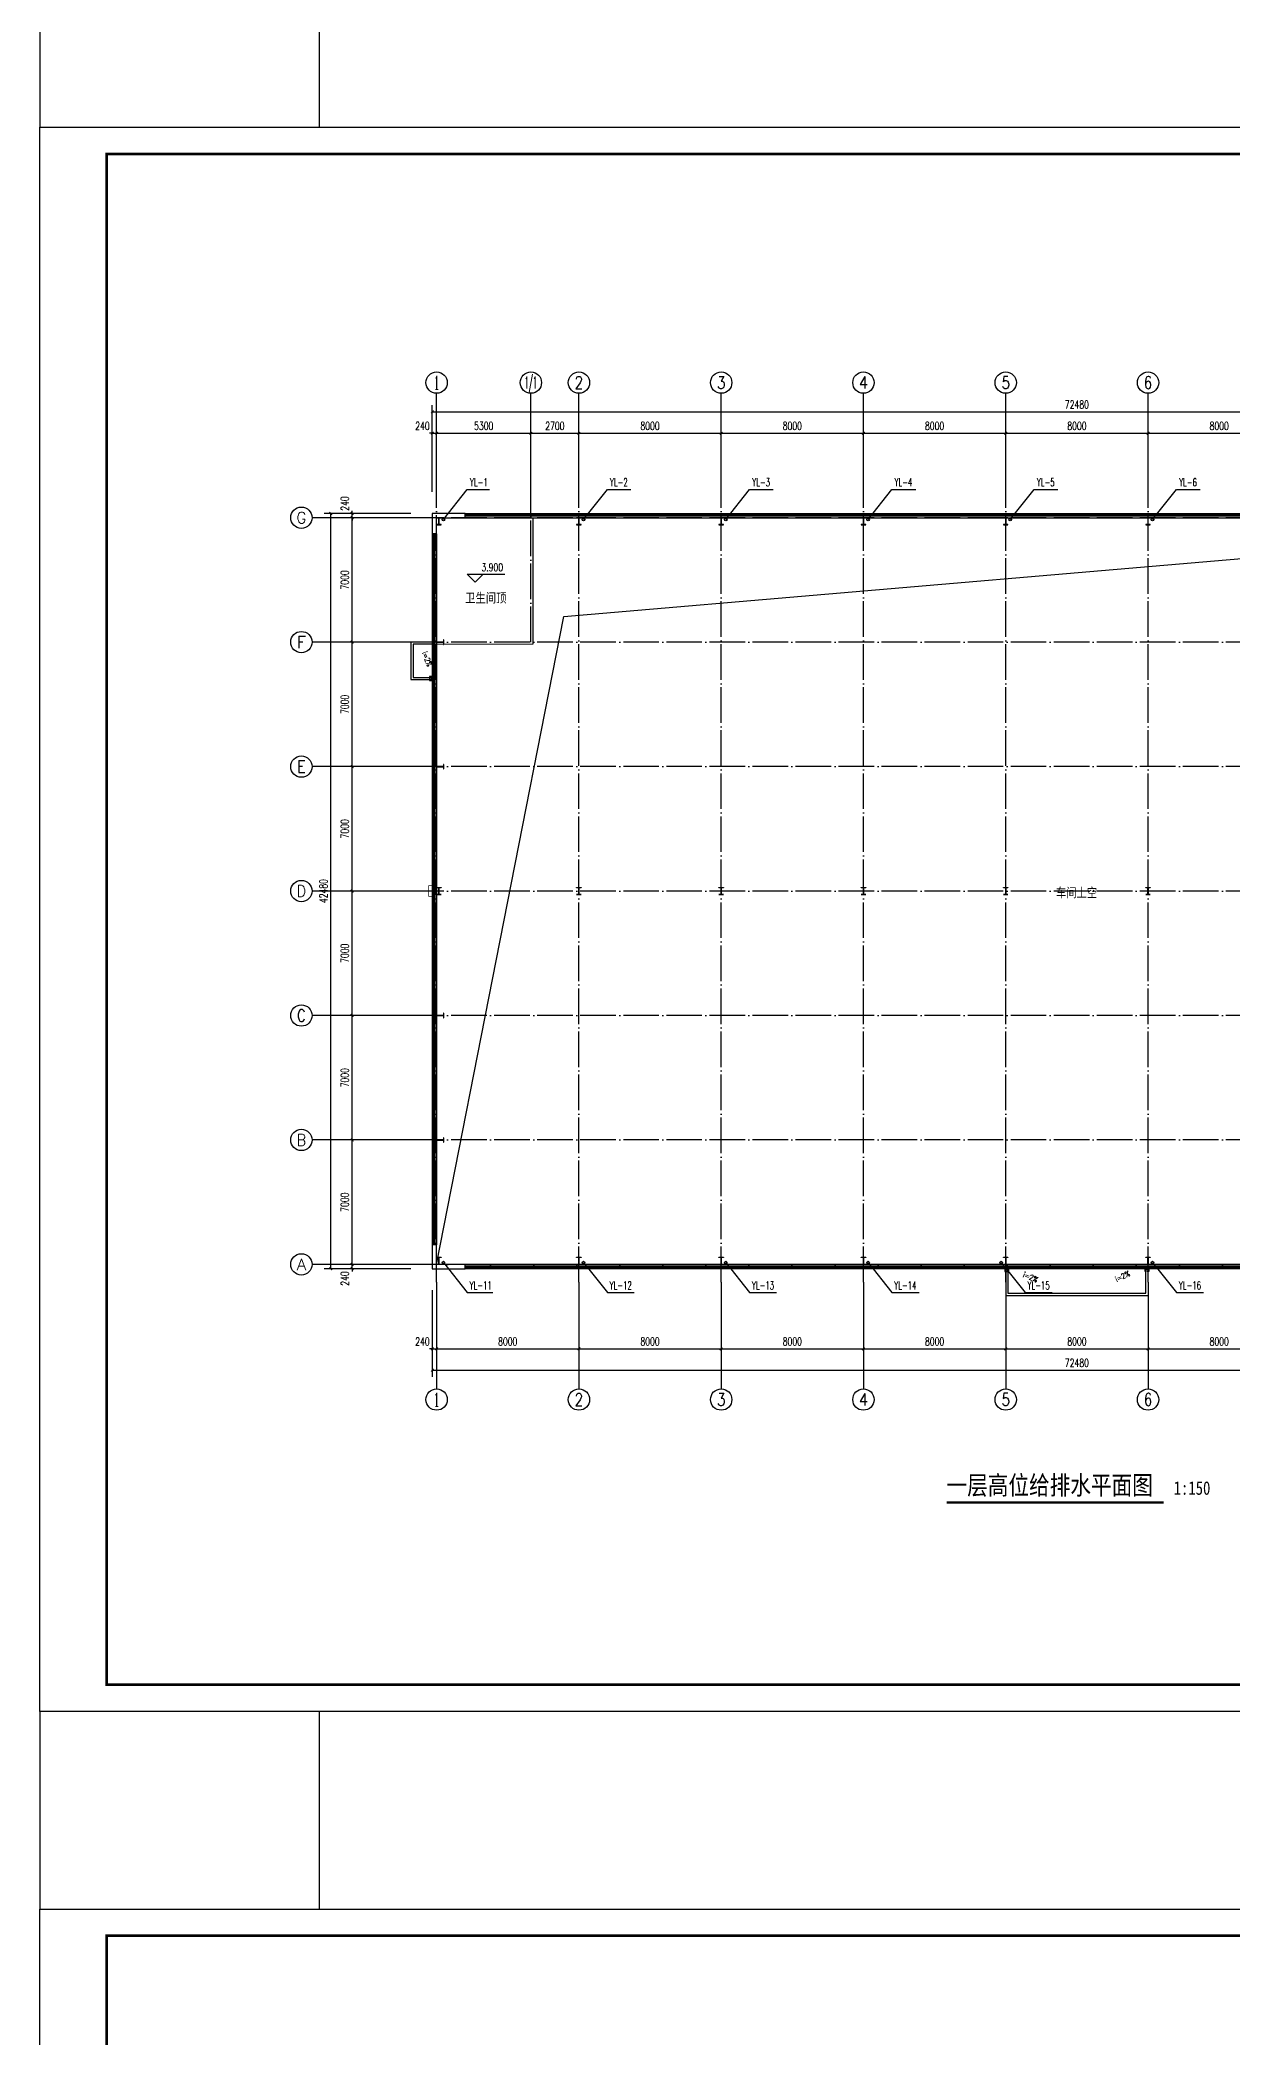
# Model space of a CAD drawing. Extents: x -440213 to 892209, y -122574 to 646408.
# Drawn here: x -16809 to 50211, y 291997 to 404327 of the extents above; entities that cross this region are included whole.
import ezdxf
from ezdxf.enums import TextEntityAlignment as Align

# ---------------------------------------------------------------- set-up
doc = ezdxf.new("R2010")
doc.units = 0
doc.header["$LTSCALE"] = 1000
doc.header["$MEASUREMENT"] = 0
doc.linetypes.add('DASH', pattern=[0.35, 0.25, -0.1])
doc.linetypes.add('DOTE', pattern=[2.42, 2, -0.2, 0.02, -0.2])
doc.layers.get('Defpoints').update_dxf_attribs({"color": 250})
for name, color, linetype in [('0 - 屋顶线', 150, 'Continuous'), ('0 - 梁柱', 3, 'Continuous'), ('0-建筑立面', 255, 'Continuous'), ('AXIS', 171, 'Continuous'), ('AXIS_TEXT', 7, 'Continuous'), ('COLUMN', 9, 'Continuous'), ('DIM_ELEV', 171, 'Continuous'), ('DIM_SYMB', 171, 'Continuous'), ('DIM_雨水', 3, 'Continuous'), ('DOTE', 8, 'DOTE'), ('LVTRY', 6, 'Continuous'), ('PUB_TEXT', 7, 'Continuous'), ('TK', 4, 'Continuous'), ('TWT_TEXT', 7, 'Continuous'), ('VPIPE-雨水', 4, 'Continuous'), ('WALL-PARAPET', 6, 'Continuous'), ('WINDOW', 140, 'Continuous')]:
    doc.layers.add(name, color=color, linetype=linetype)
doc.styles.add('_TCH_AXIS', font='COMPLEX', dxfattribs={"bigfont": 'GBCBIG'})
doc.styles.add('_TCH_DIM', font='SIMPLEX', dxfattribs={"bigfont": 'GBCBIG'})
doc.styles.add('_TCH_DIM_T3', font='SIMPLEX', dxfattribs={"width": 0.705882, "bigfont": 'GBCBIG'})
doc.styles.add('_TWT_SERIAL', font='COMPLEX', dxfattribs={"width": 0.8, "height": 3, "bigfont": 'HZTXT'})
doc.styles.add('COMPLEX', font='COMPLEX')
doc.styles.add('宋体', font='', dxfattribs={"width": 0.8})
doc.styles.get('宋体').set_extended_font_data('SimSun')
doc.dimstyles.new('_TCH_ARCH&&150', dxfattribs={"dimtxt": 446.25, "dimasz": 150, "dimexe": 375, "dimexo": 450, "dimgap": 189.375, "dimtad": 1, "dimdec": 0, "dimzin": 0, "dimdsep": 46, "dimtxsty": '_TCH_DIM_T3', "dimblk": 'ARCHTICK', "dimcen": 0.09, "dimclrt": 7, "dimazin": 2, "dimtfac": 1, "dimtdec": 0, "dimtix": 1, "dimtmove": 2, "dimatfit": 3, "dimfxl": 0, "dimtolj": 1, "dimtzin": 0, "dimarcsym": 0})

# ---------------------------------------------------------------- blocks, each defined once
blk = doc.blocks.new('A$C670E4FA6')
at = {"layer": '0 - 梁柱'}
h = blk.add_hatch(color=256, dxfattribs=at)
h.paths.add_polyline_path([(125, 0), (0, 0), (0, 12), (120, 12), (120, 200), (125, 200)])
h.paths.add_polyline_path([(250, 0), (125, 0), (125, 200), (130, 200), (130, 12), (250, 12)])
h.paths.add_polyline_path([(250, 388), (130, 388), (130, 200), (125, 200), (125, 400), (250, 400)])
h.paths.add_polyline_path([(125, 200), (120, 200), (120, 388), (0, 388), (0, 400), (125, 400)])
blk.add_lwpolyline([(0, 400), (0, 388), (120, 388), (120, 12), (0, 12), (0, 0), (250, 0), (250, 12), (130, 12), (130, 388), (250, 388), (250, 400)], close=True, dxfattribs=at)
blk = doc.blocks.new('GeYuanFrame_43462808', base_point=(20.09, 4.53))
at = {"layer": 'TK'}
blk.add_lwpolyline([(20.09, 4.53), (20.09, 598.53), (861.09, 598.53), (861.09, 4.53)], close=True, dxfattribs=at)
at = {"layer": 'TK', "const_width": 1}
blk.add_lwpolyline([(45.09, 588.53), (851.09, 588.53), (851.09, 14.53), (45.09, 14.53)], close=True, dxfattribs=at)
blk = doc.blocks.new('GeYuanFrame_47761212', base_point=(20.09, 4.53))
at = {"layer": 'TK'}
blk.add_lwpolyline([(20.09, 4.53), (20.09, 598.53), (861.09, 598.53), (861.09, 4.53)], close=True, dxfattribs=at)
at = {"layer": 'TK', "const_width": 1}
blk.add_lwpolyline([(45.09, 588.53), (851.09, 588.53), (851.09, 14.53), (45.09, 14.53)], close=True, dxfattribs=at)
blk = doc.blocks.new('$TCHSYS$WIN2D')
for p, q in [((-0.5, 0.5), (0.5, 0.5)), ((-0.5, 0.5), (-0.5, -0.5)), ((0.5, 0.5), (0.5, -0.5)), ((0.5, 0.1667), (-0.5, 0.1667)), ((0.5, -0.1667), (-0.5, -0.1667)), ((-0.5, -0.5), (0.5, -0.5))]:
    blk.add_line(p, q)
blk = doc.blocks.new('_AXISO')
blk.add_circle((0, 0), 0.5)
at = {"layer": 'AXIS_TEXT', "style": 'COMPLEX', "width": 1.041667}
blk.add_attdef('A', text='', height=0.56, dxfattribs=at).set_placement((-0.25, -0.28), (0.25, -0.28), align=Align.FIT)
blk = doc.blocks.new('_ArchTick')
at = {"color": 0, "linetype": 'ByBlock', "const_width": 0.4}
blk.add_lwpolyline([(-0.5, -0.5), (0.5, 0.5)], dxfattribs=at)
blk = doc.blocks.new('*D176')
at = {"layer": 'AXIS', "color": 0, "lineweight": -2}
for p, q in [((5250, 334005), (5250, 329130)), ((77730, 334005), (77730, 329130)), ((5250, 329505), (77730, 329505))]:
    blk.add_line(p, q, dxfattribs=at)
at = {"layer": 'Defpoints', "color": 0}
for p in [(5250, 334455), (77730, 334455), (77730, 329505)]:
    blk.add_point(p, dxfattribs=at)
at = {"layer": 'AXIS', "color": 0, "lineweight": -2, "xscale": 150, "yscale": 150, "zscale": 150, "rotation": 180}
blk.add_blockref('_ArchTick', (5250, 329505), dxfattribs=at)
at = {"layer": 'AXIS', "color": 0, "lineweight": -2, "xscale": 150, "yscale": 150, "zscale": 150}
blk.add_blockref('_ArchTick', (77730, 329505), dxfattribs=at)
at = {"layer": 'AXIS', "color": 7, "insert": (41490, 329918), "char_height": 446.2, "attachment_point": 5, "style": '_TCH_DIM_T3'}
blk.add_mtext('\\A1;72480', dxfattribs=at)
blk = doc.blocks.new('*D177')
at = {"layer": 'AXIS', "color": 0, "lineweight": -2}
for p, q in [((5250, 334005), (5250, 330330)), ((5490, 334005), (5490, 330330)), ((5250, 330705), (5100, 330705)), ((5250, 330705), (5490, 330705)), ((5490, 330705), (5640, 330705))]:
    blk.add_line(p, q, dxfattribs=at)
at = {"layer": 'Defpoints', "color": 0}
for p in [(5250, 334455), (5490, 334455), (5490, 330705)]:
    blk.add_point(p, dxfattribs=at)
at = {"layer": 'AXIS', "color": 0, "lineweight": -2, "xscale": 150, "yscale": 150, "zscale": 150}
blk.add_blockref('_ArchTick', (5250, 330705), dxfattribs=at)
at = {"layer": 'AXIS', "color": 0, "lineweight": -2, "xscale": 150, "yscale": 150, "zscale": 150, "rotation": 180}
blk.add_blockref('_ArchTick', (5490, 330705), dxfattribs=at)
at = {"layer": 'AXIS', "color": 7, "insert": (4695, 331118), "char_height": 446.2, "attachment_point": 5, "style": '_TCH_DIM_T3'}
blk.add_mtext('\\A1;240', dxfattribs=at)
blk = doc.blocks.new('*D178')
at = {"layer": 'AXIS', "color": 0, "lineweight": -2}
for p, q in [((5490, 334005), (5490, 330330)), ((13490, 334005), (13490, 330330)), ((5490, 330705), (13490, 330705))]:
    blk.add_line(p, q, dxfattribs=at)
at = {"layer": 'Defpoints', "color": 0}
for p in [(5490, 334455), (13490, 334455), (13490, 330705)]:
    blk.add_point(p, dxfattribs=at)
at = {"layer": 'AXIS', "color": 0, "lineweight": -2, "xscale": 150, "yscale": 150, "zscale": 150, "rotation": 180}
blk.add_blockref('_ArchTick', (5490, 330705), dxfattribs=at)
at = {"layer": 'AXIS', "color": 0, "lineweight": -2, "xscale": 150, "yscale": 150, "zscale": 150}
blk.add_blockref('_ArchTick', (13490, 330705), dxfattribs=at)
at = {"layer": 'AXIS', "color": 7, "insert": (9490, 331118), "char_height": 446.2, "attachment_point": 5, "style": '_TCH_DIM_T3'}
blk.add_mtext('\\A1;8000', dxfattribs=at)
blk = doc.blocks.new('*D179')
at = {"layer": 'AXIS', "color": 0, "lineweight": -2}
for p, q in [((13490, 334005), (13490, 330330)), ((21490, 334005), (21490, 330330)), ((13490, 330705), (21490, 330705))]:
    blk.add_line(p, q, dxfattribs=at)
at = {"layer": 'Defpoints', "color": 0}
for p in [(13490, 334455), (21490, 334455), (21490, 330705)]:
    blk.add_point(p, dxfattribs=at)
at = {"layer": 'AXIS', "color": 0, "lineweight": -2, "xscale": 150, "yscale": 150, "zscale": 150, "rotation": 180}
blk.add_blockref('_ArchTick', (13490, 330705), dxfattribs=at)
at = {"layer": 'AXIS', "color": 0, "lineweight": -2, "xscale": 150, "yscale": 150, "zscale": 150}
blk.add_blockref('_ArchTick', (21490, 330705), dxfattribs=at)
at = {"layer": 'AXIS', "color": 7, "insert": (17490, 331118), "char_height": 446.2, "attachment_point": 5, "style": '_TCH_DIM_T3'}
blk.add_mtext('\\A1;8000', dxfattribs=at)
blk = doc.blocks.new('*D180')
at = {"layer": 'AXIS', "color": 0, "lineweight": -2}
for p, q in [((21490, 334005), (21490, 330330)), ((29490, 334005), (29490, 330330)), ((21490, 330705), (29490, 330705))]:
    blk.add_line(p, q, dxfattribs=at)
at = {"layer": 'Defpoints', "color": 0}
for p in [(21490, 334455), (29490, 334455), (29490, 330705)]:
    blk.add_point(p, dxfattribs=at)
at = {"layer": 'AXIS', "color": 0, "lineweight": -2, "xscale": 150, "yscale": 150, "zscale": 150, "rotation": 180}
blk.add_blockref('_ArchTick', (21490, 330705), dxfattribs=at)
at = {"layer": 'AXIS', "color": 0, "lineweight": -2, "xscale": 150, "yscale": 150, "zscale": 150}
blk.add_blockref('_ArchTick', (29490, 330705), dxfattribs=at)
at = {"layer": 'AXIS', "color": 7, "insert": (25490, 331118), "char_height": 446.2, "attachment_point": 5, "style": '_TCH_DIM_T3'}
blk.add_mtext('\\A1;8000', dxfattribs=at)
blk = doc.blocks.new('*D181')
at = {"layer": 'AXIS', "color": 0, "lineweight": -2}
for p, q in [((29490, 334005), (29490, 330330)), ((37490, 334005), (37490, 330330)), ((29490, 330705), (37490, 330705))]:
    blk.add_line(p, q, dxfattribs=at)
at = {"layer": 'Defpoints', "color": 0}
for p in [(29490, 334455), (37490, 334455), (37490, 330705)]:
    blk.add_point(p, dxfattribs=at)
at = {"layer": 'AXIS', "color": 0, "lineweight": -2, "xscale": 150, "yscale": 150, "zscale": 150, "rotation": 180}
blk.add_blockref('_ArchTick', (29490, 330705), dxfattribs=at)
at = {"layer": 'AXIS', "color": 0, "lineweight": -2, "xscale": 150, "yscale": 150, "zscale": 150}
blk.add_blockref('_ArchTick', (37490, 330705), dxfattribs=at)
at = {"layer": 'AXIS', "color": 7, "insert": (33490, 331118), "char_height": 446.2, "attachment_point": 5, "style": '_TCH_DIM_T3'}
blk.add_mtext('\\A1;8000', dxfattribs=at)
blk = doc.blocks.new('*D182')
at = {"layer": 'AXIS', "color": 0, "lineweight": -2}
for p, q in [((37490, 334005), (37490, 330330)), ((45490, 334005), (45490, 330330)), ((37490, 330705), (45490, 330705))]:
    blk.add_line(p, q, dxfattribs=at)
at = {"layer": 'Defpoints', "color": 0}
for p in [(37490, 334455), (45490, 334455), (45490, 330705)]:
    blk.add_point(p, dxfattribs=at)
at = {"layer": 'AXIS', "color": 0, "lineweight": -2, "xscale": 150, "yscale": 150, "zscale": 150, "rotation": 180}
blk.add_blockref('_ArchTick', (37490, 330705), dxfattribs=at)
at = {"layer": 'AXIS', "color": 0, "lineweight": -2, "xscale": 150, "yscale": 150, "zscale": 150}
blk.add_blockref('_ArchTick', (45490, 330705), dxfattribs=at)
at = {"layer": 'AXIS', "color": 7, "insert": (41490, 331118), "char_height": 446.2, "attachment_point": 5, "style": '_TCH_DIM_T3'}
blk.add_mtext('\\A1;8000', dxfattribs=at)
blk = doc.blocks.new('*D183')
at = {"layer": 'AXIS', "color": 0, "lineweight": -2}
for p, q in [((45490, 334005), (45490, 330330)), ((53490, 334005), (53490, 330330)), ((45490, 330705), (53490, 330705))]:
    blk.add_line(p, q, dxfattribs=at)
at = {"layer": 'Defpoints', "color": 0}
for p in [(45490, 334455), (53490, 334455), (53490, 330705)]:
    blk.add_point(p, dxfattribs=at)
at = {"layer": 'AXIS', "color": 0, "lineweight": -2, "xscale": 150, "yscale": 150, "zscale": 150, "rotation": 180}
blk.add_blockref('_ArchTick', (45490, 330705), dxfattribs=at)
at = {"layer": 'AXIS', "color": 0, "lineweight": -2, "xscale": 150, "yscale": 150, "zscale": 150}
blk.add_blockref('_ArchTick', (53490, 330705), dxfattribs=at)
at = {"layer": 'AXIS', "color": 7, "insert": (49490, 331118), "char_height": 446.2, "attachment_point": 5, "style": '_TCH_DIM_T3'}
blk.add_mtext('\\A1;8000', dxfattribs=at)
blk = doc.blocks.new('*D188')
at = {"layer": 'AXIS', "color": 0, "lineweight": -2}
for p, q in [((5250, 378905), (5250, 383780)), ((5250, 383405), (77730, 383405)), ((77730, 378905), (77730, 383780))]:
    blk.add_line(p, q, dxfattribs=at)
at = {"layer": 'Defpoints', "color": 0}
for p in [(77730, 383405), (5250, 378455), (77730, 378455)]:
    blk.add_point(p, dxfattribs=at)
at = {"layer": 'AXIS', "color": 0, "lineweight": -2, "xscale": 150, "yscale": 150, "zscale": 150, "rotation": 180}
blk.add_blockref('_ArchTick', (5250, 383405), dxfattribs=at)
at = {"layer": 'AXIS', "color": 0, "lineweight": -2, "xscale": 150, "yscale": 150, "zscale": 150}
blk.add_blockref('_ArchTick', (77730, 383405), dxfattribs=at)
at = {"layer": 'AXIS', "color": 7, "insert": (41490, 383818), "char_height": 446.2, "attachment_point": 5, "style": '_TCH_DIM_T3'}
blk.add_mtext('\\A1;72480', dxfattribs=at)
blk = doc.blocks.new('*D189')
at = {"layer": 'AXIS', "color": 0, "lineweight": -2}
for p, q in [((5250, 382205), (5100, 382205)), ((5250, 378905), (5250, 382580)), ((5250, 382205), (5490, 382205)), ((5490, 378905), (5490, 382580)), ((5490, 382205), (5640, 382205))]:
    blk.add_line(p, q, dxfattribs=at)
at = {"layer": 'Defpoints', "color": 0}
for p in [(5490, 382205), (5250, 378455), (5490, 378455)]:
    blk.add_point(p, dxfattribs=at)
at = {"layer": 'AXIS', "color": 0, "lineweight": -2, "xscale": 150, "yscale": 150, "zscale": 150}
blk.add_blockref('_ArchTick', (5250, 382205), dxfattribs=at)
at = {"layer": 'AXIS', "color": 0, "lineweight": -2, "xscale": 150, "yscale": 150, "zscale": 150, "rotation": 180}
blk.add_blockref('_ArchTick', (5490, 382205), dxfattribs=at)
at = {"layer": 'AXIS', "color": 7, "insert": (4695, 382618), "char_height": 446.2, "attachment_point": 5, "style": '_TCH_DIM_T3'}
blk.add_mtext('\\A1;240', dxfattribs=at)
blk = doc.blocks.new('*D190')
at = {"layer": 'AXIS', "color": 0, "lineweight": -2}
for p, q in [((5490, 378905), (5490, 382580)), ((5490, 382205), (10790, 382205)), ((10790, 378905), (10790, 382580))]:
    blk.add_line(p, q, dxfattribs=at)
at = {"layer": 'Defpoints', "color": 0}
for p in [(10790, 382205), (5490, 378455), (10790, 378455)]:
    blk.add_point(p, dxfattribs=at)
at = {"layer": 'AXIS', "color": 0, "lineweight": -2, "xscale": 150, "yscale": 150, "zscale": 150, "rotation": 180}
blk.add_blockref('_ArchTick', (5490, 382205), dxfattribs=at)
at = {"layer": 'AXIS', "color": 0, "lineweight": -2, "xscale": 150, "yscale": 150, "zscale": 150}
blk.add_blockref('_ArchTick', (10790, 382205), dxfattribs=at)
at = {"layer": 'AXIS', "color": 7, "insert": (8140, 382618), "char_height": 446.2, "attachment_point": 5, "style": '_TCH_DIM_T3'}
blk.add_mtext('\\A1;5300', dxfattribs=at)
blk = doc.blocks.new('*D191')
at = {"layer": 'AXIS', "color": 0, "lineweight": -2}
for p, q in [((10790, 378905), (10790, 382580)), ((10790, 382205), (13490, 382205)), ((13490, 378905), (13490, 382580))]:
    blk.add_line(p, q, dxfattribs=at)
at = {"layer": 'Defpoints', "color": 0}
for p in [(13490, 382205), (10790, 378455), (13490, 378455)]:
    blk.add_point(p, dxfattribs=at)
at = {"layer": 'AXIS', "color": 0, "lineweight": -2, "xscale": 150, "yscale": 150, "zscale": 150, "rotation": 180}
blk.add_blockref('_ArchTick', (10790, 382205), dxfattribs=at)
at = {"layer": 'AXIS', "color": 0, "lineweight": -2, "xscale": 150, "yscale": 150, "zscale": 150}
blk.add_blockref('_ArchTick', (13490, 382205), dxfattribs=at)
at = {"layer": 'AXIS', "color": 7, "insert": (12140, 382618), "char_height": 446.2, "attachment_point": 5, "style": '_TCH_DIM_T3'}
blk.add_mtext('\\A1;2700', dxfattribs=at)
blk = doc.blocks.new('*D192')
at = {"layer": 'AXIS', "color": 0, "lineweight": -2}
for p, q in [((13490, 378905), (13490, 382580)), ((13490, 382205), (21490, 382205)), ((21490, 378905), (21490, 382580))]:
    blk.add_line(p, q, dxfattribs=at)
at = {"layer": 'Defpoints', "color": 0}
for p in [(21490, 382205), (13490, 378455), (21490, 378455)]:
    blk.add_point(p, dxfattribs=at)
at = {"layer": 'AXIS', "color": 0, "lineweight": -2, "xscale": 150, "yscale": 150, "zscale": 150, "rotation": 180}
blk.add_blockref('_ArchTick', (13490, 382205), dxfattribs=at)
at = {"layer": 'AXIS', "color": 0, "lineweight": -2, "xscale": 150, "yscale": 150, "zscale": 150}
blk.add_blockref('_ArchTick', (21490, 382205), dxfattribs=at)
at = {"layer": 'AXIS', "color": 7, "insert": (17490, 382618), "char_height": 446.2, "attachment_point": 5, "style": '_TCH_DIM_T3'}
blk.add_mtext('\\A1;8000', dxfattribs=at)
blk = doc.blocks.new('*D193')
at = {"layer": 'AXIS', "color": 0, "lineweight": -2}
for p, q in [((21490, 378905), (21490, 382580)), ((21490, 382205), (29490, 382205)), ((29490, 378905), (29490, 382580))]:
    blk.add_line(p, q, dxfattribs=at)
at = {"layer": 'Defpoints', "color": 0}
for p in [(29490, 382205), (21490, 378455), (29490, 378455)]:
    blk.add_point(p, dxfattribs=at)
at = {"layer": 'AXIS', "color": 0, "lineweight": -2, "xscale": 150, "yscale": 150, "zscale": 150, "rotation": 180}
blk.add_blockref('_ArchTick', (21490, 382205), dxfattribs=at)
at = {"layer": 'AXIS', "color": 0, "lineweight": -2, "xscale": 150, "yscale": 150, "zscale": 150}
blk.add_blockref('_ArchTick', (29490, 382205), dxfattribs=at)
at = {"layer": 'AXIS', "color": 7, "insert": (25490, 382618), "char_height": 446.2, "attachment_point": 5, "style": '_TCH_DIM_T3'}
blk.add_mtext('\\A1;8000', dxfattribs=at)
blk = doc.blocks.new('*D194')
at = {"layer": 'AXIS', "color": 0, "lineweight": -2}
for p, q in [((29490, 378905), (29490, 382580)), ((29490, 382205), (37490, 382205)), ((37490, 378905), (37490, 382580))]:
    blk.add_line(p, q, dxfattribs=at)
at = {"layer": 'Defpoints', "color": 0}
for p in [(37490, 382205), (29490, 378455), (37490, 378455)]:
    blk.add_point(p, dxfattribs=at)
at = {"layer": 'AXIS', "color": 0, "lineweight": -2, "xscale": 150, "yscale": 150, "zscale": 150, "rotation": 180}
blk.add_blockref('_ArchTick', (29490, 382205), dxfattribs=at)
at = {"layer": 'AXIS', "color": 0, "lineweight": -2, "xscale": 150, "yscale": 150, "zscale": 150}
blk.add_blockref('_ArchTick', (37490, 382205), dxfattribs=at)
at = {"layer": 'AXIS', "color": 7, "insert": (33490, 382618), "char_height": 446.2, "attachment_point": 5, "style": '_TCH_DIM_T3'}
blk.add_mtext('\\A1;8000', dxfattribs=at)
blk = doc.blocks.new('*D195')
at = {"layer": 'AXIS', "color": 0, "lineweight": -2}
for p, q in [((37490, 378905), (37490, 382580)), ((37490, 382205), (45490, 382205)), ((45490, 378905), (45490, 382580))]:
    blk.add_line(p, q, dxfattribs=at)
at = {"layer": 'Defpoints', "color": 0}
for p in [(45490, 382205), (37490, 378455), (45490, 378455)]:
    blk.add_point(p, dxfattribs=at)
at = {"layer": 'AXIS', "color": 0, "lineweight": -2, "xscale": 150, "yscale": 150, "zscale": 150, "rotation": 180}
blk.add_blockref('_ArchTick', (37490, 382205), dxfattribs=at)
at = {"layer": 'AXIS', "color": 0, "lineweight": -2, "xscale": 150, "yscale": 150, "zscale": 150}
blk.add_blockref('_ArchTick', (45490, 382205), dxfattribs=at)
at = {"layer": 'AXIS', "color": 7, "insert": (41490, 382618), "char_height": 446.2, "attachment_point": 5, "style": '_TCH_DIM_T3'}
blk.add_mtext('\\A1;8000', dxfattribs=at)
blk = doc.blocks.new('*D196')
at = {"layer": 'AXIS', "color": 0, "lineweight": -2}
for p, q in [((45490, 378905), (45490, 382580)), ((45490, 382205), (53490, 382205)), ((53490, 378905), (53490, 382580))]:
    blk.add_line(p, q, dxfattribs=at)
at = {"layer": 'Defpoints', "color": 0}
for p in [(53490, 382205), (45490, 378455), (53490, 378455)]:
    blk.add_point(p, dxfattribs=at)
at = {"layer": 'AXIS', "color": 0, "lineweight": -2, "xscale": 150, "yscale": 150, "zscale": 150, "rotation": 180}
blk.add_blockref('_ArchTick', (45490, 382205), dxfattribs=at)
at = {"layer": 'AXIS', "color": 0, "lineweight": -2, "xscale": 150, "yscale": 150, "zscale": 150}
blk.add_blockref('_ArchTick', (53490, 382205), dxfattribs=at)
at = {"layer": 'AXIS', "color": 7, "insert": (49490, 382618), "char_height": 446.2, "attachment_point": 5, "style": '_TCH_DIM_T3'}
blk.add_mtext('\\A1;8000', dxfattribs=at)
blk = doc.blocks.new('*D201')
at = {"layer": 'AXIS', "color": 0, "lineweight": -2}
for p, q in [((4040, 377695), (-835, 377695)), ((-460, 335215), (-460, 377695)), ((4040, 335215), (-835, 335215))]:
    blk.add_line(p, q, dxfattribs=at)
at = {"layer": 'Defpoints', "color": 0}
for p in [(-460, 377695), (4490, 377695), (4490, 335215)]:
    blk.add_point(p, dxfattribs=at)
at = {"layer": 'AXIS', "color": 0, "lineweight": -2, "xscale": 150, "yscale": 150, "zscale": 150}
for p, rotation in [((-460, 377695), 90), ((-460, 335215), 270)]:
    blk.add_blockref('_ArchTick', p, dxfattribs=dict(at, rotation=rotation))
at = {"layer": 'AXIS', "color": 7, "insert": (-872, 356455), "char_height": 446.2, "attachment_point": 5, "rotation": 90, "style": '_TCH_DIM_T3'}
blk.add_mtext('\\A1;42480', dxfattribs=at)
blk = doc.blocks.new('*D202')
at = {"layer": 'AXIS', "color": 0, "lineweight": -2}
for p, q in [((4040, 335455), (365, 335455)), ((4040, 335215), (365, 335215)), ((740, 335455), (740, 335605)), ((740, 335215), (740, 335455)), ((740, 335215), (740, 335065))]:
    blk.add_line(p, q, dxfattribs=at)
at = {"layer": 'Defpoints', "color": 0}
for p in [(740, 335455), (4490, 335455), (4490, 335215)]:
    blk.add_point(p, dxfattribs=at)
at = {"layer": 'AXIS', "color": 0, "lineweight": -2, "xscale": 150, "yscale": 150, "zscale": 150}
for p, rotation in [((740, 335455), 270), ((740, 335215), 90)]:
    blk.add_blockref('_ArchTick', p, dxfattribs=dict(at, rotation=rotation))
at = {"layer": 'AXIS', "color": 7, "insert": (328, 334660), "char_height": 446.2, "attachment_point": 5, "rotation": 90, "style": '_TCH_DIM_T3'}
blk.add_mtext('\\A1;240', dxfattribs=at)
blk = doc.blocks.new('*D203')
at = {"layer": 'AXIS', "color": 0, "lineweight": -2}
for p, q in [((4040, 342455), (365, 342455)), ((740, 335455), (740, 342455)), ((4040, 335455), (365, 335455))]:
    blk.add_line(p, q, dxfattribs=at)
at = {"layer": 'Defpoints', "color": 0}
for p in [(740, 342455), (4490, 342455), (4490, 335455)]:
    blk.add_point(p, dxfattribs=at)
at = {"layer": 'AXIS', "color": 0, "lineweight": -2, "xscale": 150, "yscale": 150, "zscale": 150}
for p, rotation in [((740, 342455), 90), ((740, 335455), 270)]:
    blk.add_blockref('_ArchTick', p, dxfattribs=dict(at, rotation=rotation))
at = {"layer": 'AXIS', "color": 7, "insert": (328, 338955), "char_height": 446.2, "attachment_point": 5, "rotation": 90, "style": '_TCH_DIM_T3'}
blk.add_mtext('\\A1;7000', dxfattribs=at)
blk = doc.blocks.new('*D204')
at = {"layer": 'AXIS', "color": 0, "lineweight": -2}
for p, q in [((4040, 349455), (365, 349455)), ((740, 342455), (740, 349455)), ((4040, 342455), (365, 342455))]:
    blk.add_line(p, q, dxfattribs=at)
at = {"layer": 'Defpoints', "color": 0}
for p in [(740, 349455), (4490, 349455), (4490, 342455)]:
    blk.add_point(p, dxfattribs=at)
at = {"layer": 'AXIS', "color": 0, "lineweight": -2, "xscale": 150, "yscale": 150, "zscale": 150}
for p, rotation in [((740, 349455), 90), ((740, 342455), 270)]:
    blk.add_blockref('_ArchTick', p, dxfattribs=dict(at, rotation=rotation))
at = {"layer": 'AXIS', "color": 7, "insert": (328, 345955), "char_height": 446.2, "attachment_point": 5, "rotation": 90, "style": '_TCH_DIM_T3'}
blk.add_mtext('\\A1;7000', dxfattribs=at)
blk = doc.blocks.new('*D205')
at = {"layer": 'AXIS', "color": 0, "lineweight": -2}
for p, q in [((4040, 356455), (365, 356455)), ((740, 349455), (740, 356455)), ((4040, 349455), (365, 349455))]:
    blk.add_line(p, q, dxfattribs=at)
at = {"layer": 'Defpoints', "color": 0}
for p in [(740, 356455), (4490, 356455), (4490, 349455)]:
    blk.add_point(p, dxfattribs=at)
at = {"layer": 'AXIS', "color": 0, "lineweight": -2, "xscale": 150, "yscale": 150, "zscale": 150}
for p, rotation in [((740, 356455), 90), ((740, 349455), 270)]:
    blk.add_blockref('_ArchTick', p, dxfattribs=dict(at, rotation=rotation))
at = {"layer": 'AXIS', "color": 7, "insert": (328, 352955), "char_height": 446.2, "attachment_point": 5, "rotation": 90, "style": '_TCH_DIM_T3'}
blk.add_mtext('\\A1;7000', dxfattribs=at)
blk = doc.blocks.new('*D206')
at = {"layer": 'AXIS', "color": 0, "lineweight": -2}
for p, q in [((4040, 363455), (365, 363455)), ((740, 356455), (740, 363455)), ((4040, 356455), (365, 356455))]:
    blk.add_line(p, q, dxfattribs=at)
at = {"layer": 'Defpoints', "color": 0}
for p in [(740, 363455), (4490, 363455), (4490, 356455)]:
    blk.add_point(p, dxfattribs=at)
at = {"layer": 'AXIS', "color": 0, "lineweight": -2, "xscale": 150, "yscale": 150, "zscale": 150}
for p, rotation in [((740, 363455), 90), ((740, 356455), 270)]:
    blk.add_blockref('_ArchTick', p, dxfattribs=dict(at, rotation=rotation))
at = {"layer": 'AXIS', "color": 7, "insert": (328, 359955), "char_height": 446.2, "attachment_point": 5, "rotation": 90, "style": '_TCH_DIM_T3'}
blk.add_mtext('\\A1;7000', dxfattribs=at)
blk = doc.blocks.new('*D207')
at = {"layer": 'AXIS', "color": 0, "lineweight": -2}
for p, q in [((4040, 370455), (365, 370455)), ((740, 363455), (740, 370455)), ((4040, 363455), (365, 363455))]:
    blk.add_line(p, q, dxfattribs=at)
at = {"layer": 'Defpoints', "color": 0}
for p in [(740, 370455), (4490, 370455), (4490, 363455)]:
    blk.add_point(p, dxfattribs=at)
at = {"layer": 'AXIS', "color": 0, "lineweight": -2, "xscale": 150, "yscale": 150, "zscale": 150}
for p, rotation in [((740, 370455), 90), ((740, 363455), 270)]:
    blk.add_blockref('_ArchTick', p, dxfattribs=dict(at, rotation=rotation))
at = {"layer": 'AXIS', "color": 7, "insert": (328, 366955), "char_height": 446.2, "attachment_point": 5, "rotation": 90, "style": '_TCH_DIM_T3'}
blk.add_mtext('\\A1;7000', dxfattribs=at)
blk = doc.blocks.new('*D208')
at = {"layer": 'AXIS', "color": 0, "lineweight": -2}
for p, q in [((4040, 377455), (365, 377455)), ((740, 370455), (740, 377455)), ((4040, 370455), (365, 370455))]:
    blk.add_line(p, q, dxfattribs=at)
at = {"layer": 'Defpoints', "color": 0}
for p in [(740, 377455), (4490, 377455), (4490, 370455)]:
    blk.add_point(p, dxfattribs=at)
at = {"layer": 'AXIS', "color": 0, "lineweight": -2, "xscale": 150, "yscale": 150, "zscale": 150}
for p, rotation in [((740, 377455), 90), ((740, 370455), 270)]:
    blk.add_blockref('_ArchTick', p, dxfattribs=dict(at, rotation=rotation))
at = {"layer": 'AXIS', "color": 7, "insert": (328, 373955), "char_height": 446.2, "attachment_point": 5, "rotation": 90, "style": '_TCH_DIM_T3'}
blk.add_mtext('\\A1;7000', dxfattribs=at)
blk = doc.blocks.new('*D209')
at = {"layer": 'AXIS', "color": 0, "lineweight": -2}
for p, q in [((4040, 377695), (365, 377695)), ((4040, 377455), (365, 377455)), ((740, 377695), (740, 377845)), ((740, 377455), (740, 377695)), ((740, 377455), (740, 377305))]:
    blk.add_line(p, q, dxfattribs=at)
at = {"layer": 'Defpoints', "color": 0}
for p in [(740, 377695), (4490, 377695), (4490, 377455)]:
    blk.add_point(p, dxfattribs=at)
at = {"layer": 'AXIS', "color": 0, "lineweight": -2, "xscale": 150, "yscale": 150, "zscale": 150}
for p, rotation in [((740, 377695), 270), ((740, 377455), 90)]:
    blk.add_blockref('_ArchTick', p, dxfattribs=dict(at, rotation=rotation))
at = {"layer": 'AXIS', "color": 7, "insert": (328, 378250), "char_height": 446.2, "attachment_point": 5, "rotation": 90, "style": '_TCH_DIM_T3'}
blk.add_mtext('\\A1;240', dxfattribs=at)

msp = doc.modelspace()

# ---------------------------------------------------------------- linework, layer by layer
for points in [[(-16808.6, 399416.7), (-1095.3, 399416.7), (-1095.3, 410538.3), (-16808.6, 410538.3)], [(-16808.6, 299195.1), (-1095.3, 299195.1), (-1095.3, 310316.7), (-16808.6, 310316.7)]]:
    msp.add_lwpolyline(points, close=True)
msp.add_lwpolyline([(10910.2, 377455.4), (10910.2, 370335.4), (5490.2, 370330.4)])
at = {"layer": '0 - 屋顶线'}
for p, q in [((37490.2, 335205.4), (37490.2, 333705.4)), ((37610.2, 335215.4), (37610.2, 333835.4)), ((45370.2, 333835.4), (45370.2, 335215.4)), ((37490.2, 333715.4), (45490.2, 333715.4)), ((37610.2, 333835.4), (45370.2, 333835.4))]:
    msp.add_line(p, q, dxfattribs=at)
at = {"layer": '0 - 屋顶线', "color": 8}
msp.add_lwpolyline([(5490.2, 335455.4), (12638, 371891), (77490.2, 377455.4)], dxfattribs=at)
at = {"layer": '0 - 屋顶线'}
for points in [[(5250.2, 370455.4), (4050.2, 370455.4), (4050.2, 368355.4), (5250.2, 368355.4)], [(5250.2, 370335.4), (4170.2, 370335.4), (4170.2, 368475.4), (5250.2, 368475.4)]]:
    msp.add_lwpolyline(points, dxfattribs=at)
at = {"layer": 'AXIS'}
for p, q in [((5490.2, 378455.4), (5490.2, 384455.4)), ((10790.2, 378455.4), (10790.2, 384455.4)), ((13490.2, 378455.4), (13490.2, 384455.4)), ((21490.2, 378455.4), (21490.2, 384455.4)), ((29490.2, 378455.4), (29490.2, 384455.4)), ((37490.2, 378455.4), (37490.2, 384455.4)), ((45490.2, 378455.4), (45490.2, 384455.4)), ((4490.2, 377455.4), (-1509.8, 377455.4)), ((4490.2, 370455.4), (-1509.8, 370455.4)), ((4490.2, 363455.4), (-1509.8, 363455.4)), ((4490.2, 356455.4), (-1509.8, 356455.4)), ((4490.2, 349455.4), (-1509.8, 349455.4)), ((4490.2, 342455.4), (-1509.8, 342455.4)), ((4490.2, 335455.4), (-1509.8, 335455.4)), ((5490.2, 334455.4), (5490.2, 328455.4)), ((13490.2, 334455.4), (13490.2, 328455.4)), ((21490.2, 334455.4), (21490.2, 328455.4)), ((29490.2, 334455.4), (29490.2, 328455.4)), ((37490.2, 334455.4), (37490.2, 328455.4)), ((45490.2, 334455.4), (45490.2, 328455.4))]:
    msp.add_line(p, q, dxfattribs=at)
at = {"layer": 'COLUMN', "const_width": 30}
msp.add_lwpolyline([(5370.2, 356955.4), (5370.2, 356755.4), (5050.2, 356755.4), (5050.2, 356155.4), (5370.2, 356155.4), (5370.2, 355955.4)], dxfattribs=at)
at = {"layer": 'DIM_ELEV'}
for p, q in [((7662.8, 373833.3), (7212.8, 374283.3)), ((7212.8, 374283.3), (9318.8, 374283.3)), ((7662.8, 373833.3), (8112.8, 374283.3))]:
    msp.add_line(p, q, dxfattribs=at)
at = {"layer": 'DIM_SYMB'}
for points in [[(4405.5, 370199.7, 0, 0, 0), (4875.9, 369031, 80, 0, 0), (4987.9, 368752.7, 0, 0, 0)], [(39634.7, 334155.5, 0, 0, 0), (38086.1, 334784.7, 80, 0, 0), (37808.2, 334897.6, 0, 0, 0)], [(43337.8, 334155.5, 0, 0, 0), (44594.5, 334766.5, 80, 0, 0), (44864.3, 334897.6, 0, 0, 0)]]:
    msp.add_lwpolyline(points, format="xyseb", dxfattribs=at)
at = {"layer": 'DIM_SYMB', "const_width": 140}
msp.add_lwpolyline([(34158.8, 322065), (46366.6, 322065)], dxfattribs=at)
at = {"layer": 'DIM_雨水'}
for p, q in [((5869.9, 377355.3), (7216.1, 379040)), ((7216.1, 379040), (8473.9, 379040)), ((13744.9, 377355.3), (15091.1, 379040)), ((15091.1, 379040), (16410.4, 379040)), ((21744.9, 377355.3), (23091.1, 379040)), ((23091.1, 379040), (24410.4, 379040)), ((29744.9, 377355.3), (31091.1, 379040)), ((31091.1, 379040), (32435.3, 379040)), ((37744.9, 377355.3), (39091.1, 379040)), ((39091.1, 379040), (40410.4, 379040)), ((45744.9, 377355.3), (47091.1, 379040)), ((47091.1, 379040), (48410.4, 379040)), ((5869.9, 335555.5), (7216.1, 333870.8)), ((13744.9, 335555.5), (15091.1, 333870.8)), ((21744.9, 335555.5), (23091.1, 333870.8)), ((29744.9, 335555.5), (31091.1, 333870.8)), ((37235.5, 335555.5), (38581.7, 333870.8)), ((45744.9, 335555.5), (47091.1, 333870.8)), ((7216.1, 333870.8), (8661.4, 333870.8)), ((15091.1, 333870.8), (16600.6, 333870.8)), ((23091.1, 333870.8), (24600.6, 333870.8)), ((31091.1, 333870.8), (32626.5, 333870.8)), ((38581.7, 333870.8), (40091.3, 333870.8)), ((47091.1, 333870.8), (48600.6, 333870.8))]:
    msp.add_line(p, q, dxfattribs=at)
at = {"layer": 'DOTE'}
for p, q in [((78490.2, 377455.4), (4490.2, 377455.4)), ((5490.2, 334455.4), (5490.2, 378455.4)), ((10790.2, 370455.4, -900), (10790.2, 378455.4)), ((13490.2, 334455.4), (13490.2, 378455.4)), ((21490.2, 334455.4), (21490.2, 378455.4)), ((29490.2, 334455.4), (29490.2, 378455.4)), ((37490.2, 334455.4), (37490.2, 378455.4)), ((45490.2, 334455.4), (45490.2, 378455.4)), ((78490.2, 370455.4), (4490.2, 370455.4)), ((78490.2, 363455.4), (4490.2, 363455.4)), ((78490.2, 356455.4), (4490.2, 356455.4)), ((78490.2, 349455.4), (4490.2, 349455.4)), ((78490.2, 342455.4), (4490.2, 342455.4)), ((78490.2, 335455.4), (4490.2, 335455.4))]:
    msp.add_line(p, q, dxfattribs=at)
at = {"layer": 'LVTRY', "linetype": 'DASH', "ltscale": 0.5}
for points in [[(5100.2, 368525.4), (5100.2, 368305.4), (5200.2, 368305.4), (5200.2, 368525.4)], [(37660.2, 335165.4), (37440.2, 335165.4), (37440.2, 335065.4), (37660.2, 335065.4)], [(45320.4, 335165.4), (45540.4, 335165.4), (45540.4, 335065.4), (45320.4, 335065.4)]]:
    msp.add_lwpolyline(points, close=True, dxfattribs=at)
at = {"layer": 'VPIPE-雨水', "linetype": 'Continuous'}
for centre in [(5869.9, 377355.3), (13744.9, 377355.3), (21744.9, 377355.3), (29744.9, 377355.3), (37744.9, 377355.3), (45744.9, 377355.3), (5869.9, 335555.5), (13744.9, 335555.5), (21744.9, 335555.5), (29744.9, 335555.5), (37235.5, 335555.5), (45744.9, 335555.5)]:
    msp.add_circle(centre, 75, dxfattribs=at)
at = {"layer": 'WALL-PARAPET'}
for p, q in [((7090.2, 377695.4), (5250.2, 377695.4)), ((5250.2, 377695.4), (5250.2, 376555.4)), ((5490.2, 377455.4), (7090.2, 377455.4)), ((5490.2, 376555.4), (5490.2, 377455.4)), ((7090.2, 377455.4), (7090.2, 377695.4)), ((5250.2, 376555.4), (5490.2, 376555.4)), ((5490.2, 336555.4), (5250.2, 336555.4)), ((5250.2, 336555.4), (5250.2, 335215.4)), ((5490.2, 335455.4), (5490.2, 336555.4)), ((5250.2, 335215.4), (7090.2, 335215.4)), ((7090.2, 335455.4), (5490.2, 335455.4)), ((7090.2, 335215.4), (7090.2, 335455.4))]:
    msp.add_line(p, q, dxfattribs=at)

# ---------------------------------------------------------------- block references
at = {"layer": '0 - 梁柱'}
for p, rotation in [((5740.2, 377455.4), 180), ((13615.2, 377455.4), 180), ((21615.2, 377455.4), 180), ((29615.2, 377455.4), 180), ((37615.2, 377455.4), 180), ((45615.2, 377455.4), 180), ((5490.2, 370580.4), 270), ((5490.2, 363580.4), 270), ((5490.2, 349580.4), 270), ((5490.2, 342580.4), 270)]:
    msp.add_blockref('A$C670E4FA6', p, dxfattribs=dict(at, rotation=rotation))
at = {"layer": '0 - 梁柱', "xscale": -1}
for p in [(5740.2, 356255.4), (13615.2, 356255.4), (21615.2, 356255.4), (29615.2, 356255.4), (37615.2, 356255.4), (45615.2, 356255.4), (5740.2, 335455.4), (13615.2, 335455.4), (21615.2, 335455.4), (29615.2, 335455.4), (37615.2, 335455.4), (45615.2, 335455.4)]:
    msp.add_blockref('A$C670E4FA6', p, dxfattribs=at)
at = {"layer": '0-建筑立面', "xscale": 150, "yscale": 150, "zscale": 150}
for name, p in [('GeYuanFrame_43462808', (-16808.6, 310316.7)), ('GeYuanFrame_47761212', (-16808.6, 210095.1))]:
    msp.add_blockref(name, p, dxfattribs=at)
at = {"layer": 'AXIS'}
ref = msp.add_blockref('_AXISO', (5490.2, 385055.4), dxfattribs=dict(at, xscale=1200, yscale=1200, zscale=1200))
ref.add_attrib('A', '1', dxfattribs={"layer": 'AXIS_TEXT', "height": 772.1, "style": '_TCH_AXIS'}).set_placement((5324.8, 384669.4), (5655.7, 384669.4), align=Align.FIT)
ref = msp.add_blockref('_AXISO', (10790.2, 385055.4), dxfattribs=dict(at, xscale=1200, yscale=1200, zscale=1200))
ref.add_attrib('A', '1/1', dxfattribs={"layer": 'AXIS_TEXT', "height": 678.82, "style": '_TCH_AXIS', "width": 0.456522}).set_placement((10450.8, 384716), (11129.6, 384716), align=Align.FIT)
ref = msp.add_blockref('_AXISO', (13490.2, 385055.4), dxfattribs=dict(at, xscale=1200, yscale=1200, zscale=1200))
ref.add_attrib('A', '2', dxfattribs={"layer": 'AXIS_TEXT', "height": 698.9, "style": '_TCH_AXIS'}).set_placement((13257.2, 384705.9), (13723.2, 384705.9), align=Align.FIT)
ref = msp.add_blockref('_AXISO', (21490.2, 385055.4), dxfattribs=dict(at, xscale=1200, yscale=1200, zscale=1200))
ref.add_attrib('A', '3', dxfattribs={"layer": 'AXIS_TEXT', "height": 698.9, "style": '_TCH_AXIS'}).set_placement((21257.2, 384705.9), (21723.2, 384705.9), align=Align.FIT)
ref = msp.add_blockref('_AXISO', (29490.2, 385055.4), dxfattribs=dict(at, xscale=1200, yscale=1200, zscale=1200))
ref.add_attrib('A', '4', dxfattribs={"layer": 'AXIS_TEXT', "height": 668.2, "style": '_TCH_AXIS'}).set_placement((29235.7, 384721.3), (29744.7, 384721.3), align=Align.FIT)
ref = msp.add_blockref('_AXISO', (37490.2, 385055.4), dxfattribs=dict(at, xscale=1200, yscale=1200, zscale=1200))
ref.add_attrib('A', '5', dxfattribs={"layer": 'AXIS_TEXT', "height": 698.9, "style": '_TCH_AXIS'}).set_placement((37257.2, 384705.9), (37723.2, 384705.9), align=Align.FIT)
ref = msp.add_blockref('_AXISO', (45490.2, 385055.4), dxfattribs=dict(at, xscale=1200, yscale=1200, zscale=1200))
ref.add_attrib('A', '6', dxfattribs={"layer": 'AXIS_TEXT', "height": 698.9, "style": '_TCH_AXIS'}).set_placement((45257.2, 384705.9), (45723.2, 384705.9), align=Align.FIT)
ref = msp.add_blockref('_AXISO', (-2109.8, 377455.4), dxfattribs=dict(at, xscale=1200, yscale=1200, zscale=1200))
ref.add_attrib('A', 'G', dxfattribs={"layer": 'AXIS_TEXT', "height": 637.8, "style": '_TCH_AXIS'}).set_placement((-2383.1, 377136.5), (-1836.5, 377136.5), align=Align.FIT)
ref = msp.add_blockref('_AXISO', (-2109.8, 370455.4), dxfattribs=dict(at, xscale=1200, yscale=1200, zscale=1200))
ref.add_attrib('A', 'F', dxfattribs={"layer": 'AXIS_TEXT', "height": 668.2, "style": '_TCH_AXIS'}).set_placement((-2364.3, 370121.3), (-1855.3, 370121.3), align=Align.FIT)
ref = msp.add_blockref('_AXISO', (-2109.8, 363455.4), dxfattribs=dict(at, xscale=1200, yscale=1200, zscale=1200))
ref.add_attrib('A', 'E', dxfattribs={"layer": 'AXIS_TEXT', "height": 668.2, "style": '_TCH_AXIS'}).set_placement((-2364.3, 363121.3), (-1855.3, 363121.3), align=Align.FIT)
ref = msp.add_blockref('_AXISO', (-2109.8, 356455.4), dxfattribs=dict(at, xscale=1200, yscale=1200, zscale=1200))
ref.add_attrib('A', 'D', dxfattribs={"layer": 'AXIS_TEXT', "height": 652.9, "style": '_TCH_AXIS'}).set_placement((-2374.1, 356129), (-1845.5, 356129), align=Align.FIT)
ref = msp.add_blockref('_AXISO', (-2109.8, 349455.4), dxfattribs=dict(at, xscale=1200, yscale=1200, zscale=1200))
ref.add_attrib('A', 'C', dxfattribs={"layer": 'AXIS_TEXT', "height": 683.5, "style": '_TCH_AXIS'}).set_placement((-2353.9, 349113.6), (-1865.7, 349113.6), align=Align.FIT)
ref = msp.add_blockref('_AXISO', (-2109.8, 342455.4), dxfattribs=dict(at, xscale=1200, yscale=1200, zscale=1200))
ref.add_attrib('A', 'B', dxfattribs={"layer": 'AXIS_TEXT', "height": 652.9, "style": '_TCH_AXIS'}).set_placement((-2374.1, 342129), (-1845.5, 342129), align=Align.FIT)
ref = msp.add_blockref('_AXISO', (-2109.8, 335455.4), dxfattribs=dict(at, xscale=1200, yscale=1200, zscale=1200))
ref.add_attrib('A', 'A', dxfattribs={"layer": 'AXIS_TEXT', "height": 637.8, "style": '_TCH_AXIS'}).set_placement((-2383.1, 335136.5), (-1836.5, 335136.5), align=Align.FIT)
ref = msp.add_blockref('_AXISO', (5490.2, 327855.4), dxfattribs=dict(at, xscale=1200, yscale=1200, zscale=1200))
ref.add_attrib('A', '1', dxfattribs={"layer": 'AXIS_TEXT', "height": 772.1, "style": '_TCH_AXIS'}).set_placement((5324.8, 327469.4), (5655.7, 327469.4), align=Align.FIT)
ref = msp.add_blockref('_AXISO', (13490.2, 327855.4), dxfattribs=dict(at, xscale=1200, yscale=1200, zscale=1200))
ref.add_attrib('A', '2', dxfattribs={"layer": 'AXIS_TEXT', "height": 698.9, "style": '_TCH_AXIS'}).set_placement((13257.2, 327505.9), (13723.2, 327505.9), align=Align.FIT)
ref = msp.add_blockref('_AXISO', (21490.2, 327855.4), dxfattribs=dict(at, xscale=1200, yscale=1200, zscale=1200))
ref.add_attrib('A', '3', dxfattribs={"layer": 'AXIS_TEXT', "height": 698.9, "style": '_TCH_AXIS'}).set_placement((21257.2, 327505.9), (21723.2, 327505.9), align=Align.FIT)
ref = msp.add_blockref('_AXISO', (29490.2, 327855.4), dxfattribs=dict(at, xscale=1200, yscale=1200, zscale=1200))
ref.add_attrib('A', '4', dxfattribs={"layer": 'AXIS_TEXT', "height": 668.2, "style": '_TCH_AXIS'}).set_placement((29235.7, 327521.3), (29744.7, 327521.3), align=Align.FIT)
ref = msp.add_blockref('_AXISO', (37490.2, 327855.4), dxfattribs=dict(at, xscale=1200, yscale=1200, zscale=1200))
ref.add_attrib('A', '5', dxfattribs={"layer": 'AXIS_TEXT', "height": 698.9, "style": '_TCH_AXIS'}).set_placement((37257.2, 327505.9), (37723.2, 327505.9), align=Align.FIT)
ref = msp.add_blockref('_AXISO', (45490.2, 327855.4), dxfattribs=dict(at, xscale=1200, yscale=1200, zscale=1200))
ref.add_attrib('A', '6', dxfattribs={"layer": 'AXIS_TEXT', "height": 698.9, "style": '_TCH_AXIS'}).set_placement((45257.2, 327505.9), (45723.2, 327505.9), align=Align.FIT)
at = {"layer": 'WINDOW', "xscale": 68800, "yscale": -240, "zscale": 68800}
msp.add_blockref('$TCHSYS$WIN2D', (41490.2, 377575.4), dxfattribs=at)
at = {"layer": 'WINDOW'}
for p, xscale, yscale, zscale, rotation in [((5370.2, 356555.4), -40000, -240, -40000, 90), ((41490.2, 335335.4), 68800, 240, 68800, 180)]:
    msp.add_blockref('$TCHSYS$WIN2D', p, dxfattribs=dict(at, xscale=xscale, yscale=yscale, zscale=zscale, rotation=rotation))

# ---------------------------------------------------------------- texts
at = {"layer": 'PUB_TEXT'}
for s, height, style, width, p in [('3.900', 446.25, '_TCH_DIM', 0.705882, (8013.8, 374440.8)), ('卫生间顶', 531.65, '宋体', 0.8, (7095.5, 372682.3, 0.5)), ('车间上空', 531.65, '宋体', 0.8, (40311.1, 356105.4)), ('一层高位给排水平面图', 1063.29, '宋体', 0.8, (34158.8, 322504.5)), ('1:150', 759.49, '宋体', 0.8, (46926.6, 322498.6))]:
    msp.add_text(s, height=height, dxfattribs=dict(at, style=style, width=width)).set_placement(p)
at = {"layer": 'PUB_TEXT', "style": '_TCH_DIM', "width": 0.705882}
for rotation, p in [(291.924381, (4659.7, 369849.4)), (337.887418, (38427.4, 334759.4)), (25.927446, (43731.4, 334463.6))]:
    msp.add_text('i=2%', height=297.5, rotation=rotation, dxfattribs=at).set_placement(p)
at = {"layer": 'TWT_TEXT', "style": '_TWT_SERIAL', "width": 0.64}
for s, p in [('YL-1', (7369, 379220)), ('YL-2', (15237, 379220)), ('YL-3', (23237, 379220)), ('YL-4', (31234.5, 379220)), ('YL-5', (39237, 379220)), ('YL-6', (47237, 379220)), ('YL-11', (7350.8, 334050.8)), ('YL-12', (15221.5, 334050.8)), ('YL-13', (23221.5, 334050.8)), ('YL-14', (31219.9, 334050.8)), ('YL-15', (38712.1, 334050.8)), ('YL-16', (47221.5, 334050.8))]:
    msp.add_text(s, height=450, dxfattribs=at).set_placement(p)

# ---------------------------------------------------------------- dimensions: what is measured, and where the dimension line sits
at = {"layer": 'AXIS'}
for p1, p2, distance, picture, middle in [((5250.2, 378455.4), (77730.2, 378455.4), 4950, '*D188', (41490.2, 383817.9)), ((5490.2, 378455.4), (10790.2, 378455.4), 3750, '*D190', (8140.2, 382617.9)), ((10790.2, 378455.4), (13490.2, 378455.4), 3750, '*D191', (12140.2, 382617.9)), ((13490.2, 378455.4), (21490.2, 378455.4), 3750, '*D192', (17490.2, 382617.9)), ((21490.2, 378455.4), (29490.2, 378455.4), 3750, '*D193', (25490.2, 382617.9)), ((29490.2, 378455.4), (37490.2, 378455.4), 3750, '*D194', (33490.2, 382617.9)), ((37490.2, 378455.4), (45490.2, 378455.4), 3750, '*D195', (41490.2, 382617.9)), ((45490.2, 378455.4), (53490.2, 378455.4), 3750, '*D196', (49490.2, 382617.9)), ((4490.2, 335215.4), (4490.2, 377695.4), 4950, '*D201', (-872.3, 356455.4)), ((4490.2, 370455.4), (4490.2, 377455.4), 3750, '*D208', (327.7, 373955.4)), ((4490.2, 363455.4), (4490.2, 370455.4), 3750, '*D207', (327.7, 366955.4)), ((4490.2, 356455.4), (4490.2, 363455.4), 3750, '*D206', (327.7, 359955.4)), ((4490.2, 349455.4), (4490.2, 356455.4), 3750, '*D205', (327.7, 352955.4)), ((4490.2, 342455.4), (4490.2, 349455.4), 3750, '*D204', (327.7, 345955.4)), ((4490.2, 335455.4), (4490.2, 342455.4), 3750, '*D203', (327.7, 338955.4)), ((5250.2, 334455.4), (77730.2, 334455.4), -4950, '*D176', (41490.2, 329917.9)), ((5490.2, 334455.4), (13490.2, 334455.4), -3750, '*D178', (9490.2, 331117.9)), ((13490.2, 334455.4), (21490.2, 334455.4), -3750, '*D179', (17490.2, 331117.9)), ((21490.2, 334455.4), (29490.2, 334455.4), -3750, '*D180', (25490.2, 331117.9)), ((29490.2, 334455.4), (37490.2, 334455.4), -3750, '*D181', (33490.2, 331117.9)), ((37490.2, 334455.4), (45490.2, 334455.4), -3750, '*D182', (41490.2, 331117.9)), ((45490.2, 334455.4), (53490.2, 334455.4), -3750, '*D183', (49490.2, 331117.9))]:
    dim = msp.add_aligned_dim(p1=p1, p2=p2, distance=distance, dimstyle='_TCH_ARCH&&150', dxfattribs=at)
    dim.commit()
    dim.dimension.update_dxf_attribs({"geometry": picture, "text_midpoint": middle})
for base, p1, p2, angle, picture, middle in [((5490.2, 382205.4), (5250.2, 378455.4), (5490.2, 378455.4), 0, '*D189', (4695.2, 382617.9)), ((740.2, 377695.4), (4490.2, 377455.4), (4490.2, 377695.4), 90, '*D209', (327.7, 378250.4)), ((740.2, 335455.4), (4490.2, 335215.4), (4490.2, 335455.4), 90, '*D202', (327.7, 334660.4)), ((5490.2, 330705.4), (5250.2, 334455.4), (5490.2, 334455.4), 0, '*D177', (4695.2, 331117.9))]:
    dim = msp.add_linear_dim(base=base, p1=p1, p2=p2, angle=angle, dimstyle='_TCH_ARCH&&150', dxfattribs=at)
    dim.commit()
    dim.dimension.update_dxf_attribs({"geometry": picture, "text_midpoint": middle, "dimtype": 161})

doc.saveas('drawing.dxf')
